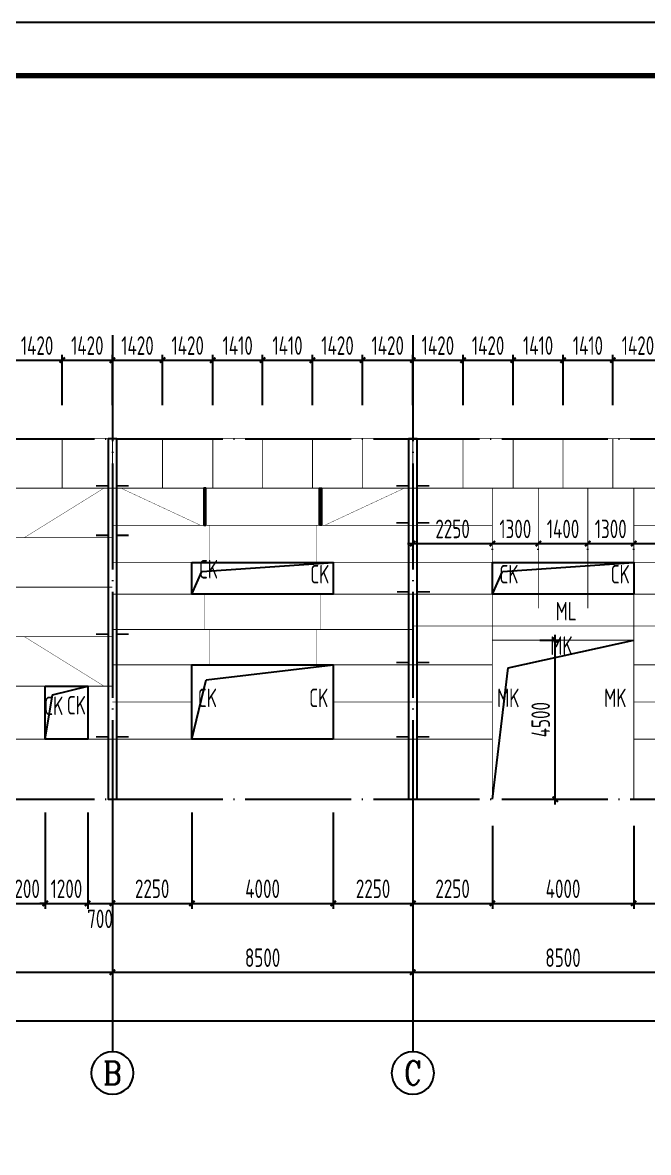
# Model space of a CAD drawing. Extents: x 753177 to 2169292, y -530934 to -273477.
# Drawn here: x 1716454 to 1734160, y -436751 to -404784 of the extents above; entities that cross this region are included whole.
import ezdxf
from ezdxf.enums import TextEntityAlignment as Align

# ---------------------------------------------------------------- set-up
doc = ezdxf.new("R2010")
doc.units = 0
doc.header["$LTSCALE"] = 1500
doc.header["$MEASUREMENT"] = 0
doc.linetypes.add('DOTE', pattern=[2.42, 2, -0.2, 0.02, -0.2])
doc.layers.get('Defpoints').update_dxf_attribs({"color": 252})
for name, color, linetype in [('00-tk', 151, 'Continuous'), ('AXIS', 3, 'Continuous'), ('AXIS_TEXT', 7, 'Continuous'), ('BOLT', 252, 'Continuous'), ('DIM', 3, 'Continuous'), ('THIN', 7, 'Continuous'), ('WINDOW', 4, 'Continuous')]:
    doc.layers.add(name, color=color, linetype=linetype)
doc.layers.add('TK', color=252, linetype='Continuous', lineweight=13)
doc.styles.add('_TCH_AXIS', font='COMPLEX', dxfattribs={"bigfont": 'GBCBIG'})
doc.styles.add('COMPLEX', font='COMPLEX')
doc.styles.add('TSSD_Dimension', font='Tssdeng.shx', dxfattribs={"width": 0.7, "bigfont": 'hztxt.shx'})
doc.styles.add('TSSD_Label', font='Tssdeng.shx', dxfattribs={"width": 0.7, "bigfont": 'hztxt.shx'})
doc.dimstyles.new('TSSD_150_150', dxfattribs={"dimtxt": 525, "dimasz": 150, "dimexe": 150, "dimexo": 375, "dimgap": 150, "dimtad": 1, "dimdec": 0, "dimzin": 0, "dimdsep": 46, "dimtxsty": 'TSSD_Dimension', "dimblk": 'ARCHTICK', "dimblk1": 'ARCHTICK', "dimblk2": 'ARCHTICK', "dimcen": 0, "dimdle": 150, "dimclrt": 7, "dimadec": 0, "dimazin": 0, "dimtfac": 1, "dimtdec": 0, "dimtix": 1, "dimtmove": 2, "dimatfit": 3, "dimfxl": 0, "dimtolj": 1, "dimtzin": 0, "dimarcsym": 0})

# ---------------------------------------------------------------- blocks, each defined once
blk = doc.blocks.new('A$C16496DF1')
at = {"layer": '00-tk', "linetype": 'Continuous'}
blk.add_line((178350, 126150), (0, 126150), dxfattribs=at)
at = {"layer": '00-tk', "const_width": 150}
blk.add_lwpolyline([(3750, 124650), (176850, 124650), (176850, 1500), (3750, 1500)], close=True, dxfattribs=at)
blk = doc.blocks.new('_ArchTick')
at = {"color": 0, "linetype": 'ByBlock', "const_width": 0.4}
blk.add_lwpolyline([(-0.5, -0.5), (0.5, 0.5)], dxfattribs=at)
blk = doc.blocks.new('*D780')
at = {"layer": 'AXIS', "color": 0, "lineweight": -2, "transparency": 16777216}
for p, q in [((1710495, -428280), (1710495, -431805)), ((1718995, -428280), (1718995, -431805)), ((1710345, -431655), (1719145, -431655))]:
    blk.add_line(p, q, dxfattribs=at)
at = {"layer": 'Defpoints', "color": 0, "transparency": 16777216}
for p in [(1710495, -427905), (1718995, -427905), (1718995, -431655)]:
    blk.add_point(p, dxfattribs=at)
at = {"layer": 'AXIS', "color": 0, "lineweight": -2, "transparency": 16777216, "xscale": 150, "yscale": 150, "zscale": 150, "rotation": 180}
blk.add_blockref('_ArchTick', (1710495, -431655), dxfattribs=at)
at = {"layer": 'AXIS', "color": 0, "lineweight": -2, "transparency": 16777216, "xscale": 150, "yscale": 150, "zscale": 150}
blk.add_blockref('_ArchTick', (1718995, -431655), dxfattribs=at)
at = {"layer": 'AXIS', "color": 7, "transparency": 16777216, "insert": (1714745, -431242), "char_height": 525, "attachment_point": 5, "style": 'TSSD_Dimension'}
blk.add_mtext('\\A1;8500', dxfattribs=at)
blk = doc.blocks.new('*D781')
at = {"layer": 'AXIS', "color": 0, "lineweight": -2, "transparency": 16777216}
for p, q in [((1718995, -428280), (1718995, -431805)), ((1727495, -428280), (1727495, -431805)), ((1718845, -431655), (1727645, -431655))]:
    blk.add_line(p, q, dxfattribs=at)
at = {"layer": 'Defpoints', "color": 0, "transparency": 16777216}
for p in [(1718995, -427905), (1727495, -427905), (1727495, -431655)]:
    blk.add_point(p, dxfattribs=at)
at = {"layer": 'AXIS', "color": 0, "lineweight": -2, "transparency": 16777216, "xscale": 150, "yscale": 150, "zscale": 150, "rotation": 180}
blk.add_blockref('_ArchTick', (1718995, -431655), dxfattribs=at)
at = {"layer": 'AXIS', "color": 0, "lineweight": -2, "transparency": 16777216, "xscale": 150, "yscale": 150, "zscale": 150}
blk.add_blockref('_ArchTick', (1727495, -431655), dxfattribs=at)
at = {"layer": 'AXIS', "color": 7, "transparency": 16777216, "insert": (1723245, -431242), "char_height": 525, "attachment_point": 5, "style": 'TSSD_Dimension'}
blk.add_mtext('\\A1;8500', dxfattribs=at)
blk = doc.blocks.new('*D782')
at = {"layer": 'AXIS', "color": 0, "lineweight": -2, "transparency": 16777216}
for p, q in [((1727495, -428280), (1727495, -431805)), ((1735995, -428280), (1735995, -431805)), ((1727345, -431655), (1736145, -431655))]:
    blk.add_line(p, q, dxfattribs=at)
at = {"layer": 'Defpoints', "color": 0, "transparency": 16777216}
for p in [(1727495, -427905), (1735995, -427905), (1735995, -431655)]:
    blk.add_point(p, dxfattribs=at)
at = {"layer": 'AXIS', "color": 0, "lineweight": -2, "transparency": 16777216, "xscale": 150, "yscale": 150, "zscale": 150, "rotation": 180}
blk.add_blockref('_ArchTick', (1727495, -431655), dxfattribs=at)
at = {"layer": 'AXIS', "color": 0, "lineweight": -2, "transparency": 16777216, "xscale": 150, "yscale": 150, "zscale": 150}
blk.add_blockref('_ArchTick', (1735995, -431655), dxfattribs=at)
at = {"layer": 'AXIS', "color": 7, "transparency": 16777216, "insert": (1731745, -431242), "char_height": 525, "attachment_point": 5, "style": 'TSSD_Dimension'}
blk.add_mtext('\\A1;8500', dxfattribs=at)
blk = doc.blocks.new('_AXISO')
blk.add_circle((0, 0), 0.5)
at = {"layer": 'AXIS_TEXT', "style": 'COMPLEX', "width": 1.041667}
blk.add_attdef('A', text='', height=0.56, dxfattribs=at).set_placement((-0.25, -0.28), (0.25, -0.28), align=Align.FIT)
blk = doc.blocks.new('*D793')
at = {"layer": 'Defpoints', "color": 0, "transparency": 16777216}
for p in [(1710495, -426757), (1820995, -426757), (1820995, -433030)]:
    blk.add_point(p, dxfattribs=at)
at = {"layer": 'DIM', "color": 0, "lineweight": -2, "transparency": 16777216}
for p, q in [((1710495, -427132), (1710495, -433180)), ((1820995, -427132), (1820995, -433180)), ((1710345, -433030), (1821145, -433030))]:
    blk.add_line(p, q, dxfattribs=at)
at = {"layer": 'DIM', "color": 0, "lineweight": -2, "transparency": 16777216, "xscale": 150, "yscale": 150, "zscale": 150, "rotation": 180}
blk.add_blockref('_ArchTick', (1710495, -433030), dxfattribs=at)
at = {"layer": 'DIM', "color": 0, "lineweight": -2, "transparency": 16777216, "xscale": 150, "yscale": 150, "zscale": 150}
blk.add_blockref('_ArchTick', (1820995, -433030), dxfattribs=at)
at = {"layer": 'DIM', "color": 7, "transparency": 16777216, "insert": (1765745, -432618), "char_height": 525, "attachment_point": 5, "style": 'TSSD_Dimension'}
blk.add_mtext('\\A1;110500', dxfattribs=at)
blk = doc.blocks.new('*D805')
at = {"layer": 'Defpoints', "color": 0, "transparency": 16777216}
for p in [(1715895, -426757), (1717095, -426757), (1717095, -429705)]:
    blk.add_point(p, dxfattribs=at)
at = {"layer": 'DIM', "color": 0, "lineweight": -2, "transparency": 16777216}
for p, q in [((1715895, -427132), (1715895, -429855)), ((1717095, -427132), (1717095, -429855)), ((1715895, -429705), (1715745, -429705)), ((1715895, -429705), (1717095, -429705)), ((1717095, -429705), (1717245, -429705))]:
    blk.add_line(p, q, dxfattribs=at)
at = {"layer": 'DIM', "color": 0, "lineweight": -2, "transparency": 16777216, "xscale": 150, "yscale": 150, "zscale": 150}
blk.add_blockref('_ArchTick', (1715895, -429705), dxfattribs=at)
at = {"layer": 'DIM', "color": 0, "lineweight": -2, "transparency": 16777216, "xscale": 150, "yscale": 150, "zscale": 150, "rotation": 180}
blk.add_blockref('_ArchTick', (1717095, -429705), dxfattribs=at)
at = {"layer": 'DIM', "color": 7, "transparency": 16777216, "insert": (1716495, -429292), "char_height": 525, "attachment_point": 5, "style": 'TSSD_Dimension'}
blk.add_mtext('\\A1;1200', dxfattribs=at)
blk = doc.blocks.new('*D806')
at = {"layer": 'Defpoints', "color": 0, "transparency": 16777216}
for p in [(1717095, -426757), (1718295, -426757), (1718295, -429705)]:
    blk.add_point(p, dxfattribs=at)
at = {"layer": 'DIM', "color": 0, "lineweight": -2, "transparency": 16777216}
for p, q in [((1717095, -427132), (1717095, -429855)), ((1718295, -427132), (1718295, -429855)), ((1717095, -429705), (1716945, -429705)), ((1717095, -429705), (1718295, -429705)), ((1718295, -429705), (1718445, -429705))]:
    blk.add_line(p, q, dxfattribs=at)
at = {"layer": 'DIM', "color": 0, "lineweight": -2, "transparency": 16777216, "xscale": 150, "yscale": 150, "zscale": 150}
blk.add_blockref('_ArchTick', (1717095, -429705), dxfattribs=at)
at = {"layer": 'DIM', "color": 0, "lineweight": -2, "transparency": 16777216, "xscale": 150, "yscale": 150, "zscale": 150, "rotation": 180}
blk.add_blockref('_ArchTick', (1718295, -429705), dxfattribs=at)
at = {"layer": 'DIM', "color": 7, "transparency": 16777216, "insert": (1717695, -429292), "char_height": 525, "attachment_point": 5, "style": 'TSSD_Dimension'}
blk.add_mtext('\\A1;1200', dxfattribs=at)
blk = doc.blocks.new('*D807')
at = {"layer": 'Defpoints', "color": 0, "transparency": 16777216}
for p in [(1718295, -426757), (1718995, -426757), (1718995, -429705)]:
    blk.add_point(p, dxfattribs=at)
at = {"layer": 'DIM', "color": 0, "lineweight": -2, "transparency": 16777216}
for p, q in [((1718295, -427132), (1718295, -429855)), ((1718995, -427132), (1718995, -429855)), ((1718145, -429705), (1719145, -429705))]:
    blk.add_line(p, q, dxfattribs=at)
at = {"layer": 'DIM', "color": 0, "lineweight": -2, "transparency": 16777216, "xscale": 150, "yscale": 150, "zscale": 150, "rotation": 180}
blk.add_blockref('_ArchTick', (1718295, -429705), dxfattribs=at)
at = {"layer": 'DIM', "color": 0, "lineweight": -2, "transparency": 16777216, "xscale": 150, "yscale": 150, "zscale": 150}
blk.add_blockref('_ArchTick', (1718995, -429705), dxfattribs=at)
at = {"layer": 'DIM', "color": 7, "transparency": 16777216, "insert": (1718645, -430142), "char_height": 525, "attachment_point": 5, "style": 'TSSD_Dimension'}
blk.add_mtext('\\A1;700', dxfattribs=at)
blk = doc.blocks.new('*D808')
at = {"layer": 'Defpoints', "color": 0, "transparency": 16777216}
for p in [(1718995, -426757), (1721245, -426757), (1721245, -429705)]:
    blk.add_point(p, dxfattribs=at)
at = {"layer": 'DIM', "color": 0, "lineweight": -2, "transparency": 16777216}
for p, q in [((1718995, -427132), (1718995, -429855)), ((1721245, -427132), (1721245, -429855)), ((1718845, -429705), (1721395, -429705))]:
    blk.add_line(p, q, dxfattribs=at)
at = {"layer": 'DIM', "color": 0, "lineweight": -2, "transparency": 16777216, "xscale": 150, "yscale": 150, "zscale": 150, "rotation": 180}
blk.add_blockref('_ArchTick', (1718995, -429705), dxfattribs=at)
at = {"layer": 'DIM', "color": 0, "lineweight": -2, "transparency": 16777216, "xscale": 150, "yscale": 150, "zscale": 150}
blk.add_blockref('_ArchTick', (1721245, -429705), dxfattribs=at)
at = {"layer": 'DIM', "color": 7, "transparency": 16777216, "insert": (1720120, -429292), "char_height": 525, "attachment_point": 5, "style": 'TSSD_Dimension'}
blk.add_mtext('\\A1;2250', dxfattribs=at)
blk = doc.blocks.new('*D809')
at = {"layer": 'Defpoints', "color": 0, "transparency": 16777216}
for p in [(1721245, -426757), (1725245, -426757), (1725245, -429705)]:
    blk.add_point(p, dxfattribs=at)
at = {"layer": 'DIM', "color": 0, "lineweight": -2, "transparency": 16777216}
for p, q in [((1721245, -427132), (1721245, -429855)), ((1725245, -427132), (1725245, -429855)), ((1721095, -429705), (1725395, -429705))]:
    blk.add_line(p, q, dxfattribs=at)
at = {"layer": 'DIM', "color": 0, "lineweight": -2, "transparency": 16777216, "xscale": 150, "yscale": 150, "zscale": 150, "rotation": 180}
blk.add_blockref('_ArchTick', (1721245, -429705), dxfattribs=at)
at = {"layer": 'DIM', "color": 0, "lineweight": -2, "transparency": 16777216, "xscale": 150, "yscale": 150, "zscale": 150}
blk.add_blockref('_ArchTick', (1725245, -429705), dxfattribs=at)
at = {"layer": 'DIM', "color": 7, "transparency": 16777216, "insert": (1723245, -429292), "char_height": 525, "attachment_point": 5, "style": 'TSSD_Dimension'}
blk.add_mtext('\\A1;4000', dxfattribs=at)
blk = doc.blocks.new('*D810')
at = {"layer": 'Defpoints', "color": 0, "transparency": 16777216}
for p in [(1725245, -426757), (1727495, -426757), (1727495, -429705)]:
    blk.add_point(p, dxfattribs=at)
at = {"layer": 'DIM', "color": 0, "lineweight": -2, "transparency": 16777216}
for p, q in [((1725245, -427132), (1725245, -429855)), ((1727495, -427132), (1727495, -429855)), ((1725095, -429705), (1727645, -429705))]:
    blk.add_line(p, q, dxfattribs=at)
at = {"layer": 'DIM', "color": 0, "lineweight": -2, "transparency": 16777216, "xscale": 150, "yscale": 150, "zscale": 150, "rotation": 180}
blk.add_blockref('_ArchTick', (1725245, -429705), dxfattribs=at)
at = {"layer": 'DIM', "color": 0, "lineweight": -2, "transparency": 16777216, "xscale": 150, "yscale": 150, "zscale": 150}
blk.add_blockref('_ArchTick', (1727495, -429705), dxfattribs=at)
at = {"layer": 'DIM', "color": 7, "transparency": 16777216, "insert": (1726370, -429292), "char_height": 525, "attachment_point": 5, "style": 'TSSD_Dimension'}
blk.add_mtext('\\A1;2250', dxfattribs=at)
blk = doc.blocks.new('*D811')
at = {"layer": 'Defpoints', "color": 0, "transparency": 16777216}
for p in [(1727495, -427132), (1729745, -427132), (1729745, -429705)]:
    blk.add_point(p, dxfattribs=at)
at = {"layer": 'DIM', "color": 0, "lineweight": -2, "transparency": 16777216}
for p, q in [((1727495, -427507), (1727495, -429855)), ((1729745, -427507), (1729745, -429855)), ((1727345, -429705), (1729895, -429705))]:
    blk.add_line(p, q, dxfattribs=at)
at = {"layer": 'DIM', "color": 0, "lineweight": -2, "transparency": 16777216, "xscale": 150, "yscale": 150, "zscale": 150, "rotation": 180}
blk.add_blockref('_ArchTick', (1727495, -429705), dxfattribs=at)
at = {"layer": 'DIM', "color": 0, "lineweight": -2, "transparency": 16777216, "xscale": 150, "yscale": 150, "zscale": 150}
blk.add_blockref('_ArchTick', (1729745, -429705), dxfattribs=at)
at = {"layer": 'DIM', "color": 7, "transparency": 16777216, "insert": (1728620, -429292), "char_height": 525, "attachment_point": 5, "style": 'TSSD_Dimension'}
blk.add_mtext('\\A1;2250', dxfattribs=at)
blk = doc.blocks.new('*D812')
at = {"layer": 'Defpoints', "color": 0, "transparency": 16777216}
for p in [(1729745, -427132), (1733745, -427132), (1733745, -429705)]:
    blk.add_point(p, dxfattribs=at)
at = {"layer": 'DIM', "color": 0, "lineweight": -2, "transparency": 16777216}
for p, q in [((1729745, -427507), (1729745, -429855)), ((1733745, -427507), (1733745, -429855)), ((1729595, -429705), (1733895, -429705))]:
    blk.add_line(p, q, dxfattribs=at)
at = {"layer": 'DIM', "color": 0, "lineweight": -2, "transparency": 16777216, "xscale": 150, "yscale": 150, "zscale": 150, "rotation": 180}
blk.add_blockref('_ArchTick', (1729745, -429705), dxfattribs=at)
at = {"layer": 'DIM', "color": 0, "lineweight": -2, "transparency": 16777216, "xscale": 150, "yscale": 150, "zscale": 150}
blk.add_blockref('_ArchTick', (1733745, -429705), dxfattribs=at)
at = {"layer": 'DIM', "color": 7, "transparency": 16777216, "insert": (1731745, -429292), "char_height": 525, "attachment_point": 5, "style": 'TSSD_Dimension'}
blk.add_mtext('\\A1;4000', dxfattribs=at)
blk = doc.blocks.new('*D813')
at = {"layer": 'Defpoints', "color": 0, "transparency": 16777216}
for p in [(1733745, -427132), (1735995, -427132), (1735995, -429705)]:
    blk.add_point(p, dxfattribs=at)
at = {"layer": 'DIM', "color": 0, "lineweight": -2, "transparency": 16777216}
for p, q in [((1733745, -427507), (1733745, -429855)), ((1735995, -427507), (1735995, -429855)), ((1733595, -429705), (1736145, -429705))]:
    blk.add_line(p, q, dxfattribs=at)
at = {"layer": 'DIM', "color": 0, "lineweight": -2, "transparency": 16777216, "xscale": 150, "yscale": 150, "zscale": 150, "rotation": 180}
blk.add_blockref('_ArchTick', (1733745, -429705), dxfattribs=at)
at = {"layer": 'DIM', "color": 0, "lineweight": -2, "transparency": 16777216, "xscale": 150, "yscale": 150, "zscale": 150}
blk.add_blockref('_ArchTick', (1735995, -429705), dxfattribs=at)
at = {"layer": 'DIM', "color": 7, "transparency": 16777216, "insert": (1734870, -429292), "char_height": 525, "attachment_point": 5, "style": 'TSSD_Dimension'}
blk.add_mtext('\\A1;2250', dxfattribs=at)
blk = doc.blocks.new('*D866')
at = {"layer": 'Defpoints', "color": 0, "transparency": 16777216}
for p in [(1717575, -414336), (1716155, -415985), (1717575, -415985)]:
    blk.add_point(p, dxfattribs=at)
at = {"layer": 'DIM', "color": 0, "lineweight": -2, "transparency": 16777216}
for p, q in [((1716155, -415610), (1716155, -414186)), ((1717575, -415610), (1717575, -414186)), ((1716005, -414336), (1717725, -414336))]:
    blk.add_line(p, q, dxfattribs=at)
at = {"layer": 'DIM', "color": 0, "lineweight": -2, "transparency": 16777216, "xscale": 150, "yscale": 150, "zscale": 150, "rotation": 180}
blk.add_blockref('_ArchTick', (1716155, -414336), dxfattribs=at)
at = {"layer": 'DIM', "color": 0, "lineweight": -2, "transparency": 16777216, "xscale": 150, "yscale": 150, "zscale": 150}
blk.add_blockref('_ArchTick', (1717575, -414336), dxfattribs=at)
at = {"layer": 'DIM', "color": 7, "transparency": 16777216, "insert": (1716865, -413923), "char_height": 525, "attachment_point": 5, "style": 'TSSD_Dimension'}
blk.add_mtext('\\A1;1420', dxfattribs=at)
blk = doc.blocks.new('*D867')
at = {"layer": 'Defpoints', "color": 0, "transparency": 16777216}
for p in [(1718995, -414336), (1717575, -415985), (1718995, -415985)]:
    blk.add_point(p, dxfattribs=at)
at = {"layer": 'DIM', "color": 0, "lineweight": -2, "transparency": 16777216}
for p, q in [((1717575, -415610), (1717575, -414186)), ((1718995, -415610), (1718995, -414186)), ((1717425, -414336), (1719145, -414336))]:
    blk.add_line(p, q, dxfattribs=at)
at = {"layer": 'DIM', "color": 0, "lineweight": -2, "transparency": 16777216, "xscale": 150, "yscale": 150, "zscale": 150, "rotation": 180}
blk.add_blockref('_ArchTick', (1717575, -414336), dxfattribs=at)
at = {"layer": 'DIM', "color": 0, "lineweight": -2, "transparency": 16777216, "xscale": 150, "yscale": 150, "zscale": 150}
blk.add_blockref('_ArchTick', (1718995, -414336), dxfattribs=at)
at = {"layer": 'DIM', "color": 7, "transparency": 16777216, "insert": (1718285, -413923), "char_height": 525, "attachment_point": 5, "style": 'TSSD_Dimension'}
blk.add_mtext('\\A1;1420', dxfattribs=at)
blk = doc.blocks.new('*D868')
at = {"layer": 'Defpoints', "color": 0, "transparency": 16777216}
for p in [(1720415, -414336), (1718995, -415985), (1720415, -415985)]:
    blk.add_point(p, dxfattribs=at)
at = {"layer": 'DIM', "color": 0, "lineweight": -2, "transparency": 16777216}
for p, q in [((1718995, -415610), (1718995, -414186)), ((1720415, -415610), (1720415, -414186)), ((1718845, -414336), (1720565, -414336))]:
    blk.add_line(p, q, dxfattribs=at)
at = {"layer": 'DIM', "color": 0, "lineweight": -2, "transparency": 16777216, "xscale": 150, "yscale": 150, "zscale": 150, "rotation": 180}
blk.add_blockref('_ArchTick', (1718995, -414336), dxfattribs=at)
at = {"layer": 'DIM', "color": 0, "lineweight": -2, "transparency": 16777216, "xscale": 150, "yscale": 150, "zscale": 150}
blk.add_blockref('_ArchTick', (1720415, -414336), dxfattribs=at)
at = {"layer": 'DIM', "color": 7, "transparency": 16777216, "insert": (1719705, -413923), "char_height": 525, "attachment_point": 5, "style": 'TSSD_Dimension'}
blk.add_mtext('\\A1;1420', dxfattribs=at)
blk = doc.blocks.new('*D869')
at = {"layer": 'Defpoints', "color": 0, "transparency": 16777216}
for p in [(1721835, -414336), (1720415, -415985), (1721835, -415985)]:
    blk.add_point(p, dxfattribs=at)
at = {"layer": 'DIM', "color": 0, "lineweight": -2, "transparency": 16777216}
for p, q in [((1720415, -415610), (1720415, -414186)), ((1721835, -415610), (1721835, -414186)), ((1720265, -414336), (1721985, -414336))]:
    blk.add_line(p, q, dxfattribs=at)
at = {"layer": 'DIM', "color": 0, "lineweight": -2, "transparency": 16777216, "xscale": 150, "yscale": 150, "zscale": 150, "rotation": 180}
blk.add_blockref('_ArchTick', (1720415, -414336), dxfattribs=at)
at = {"layer": 'DIM', "color": 0, "lineweight": -2, "transparency": 16777216, "xscale": 150, "yscale": 150, "zscale": 150}
blk.add_blockref('_ArchTick', (1721835, -414336), dxfattribs=at)
at = {"layer": 'DIM', "color": 7, "transparency": 16777216, "insert": (1721125, -413923), "char_height": 525, "attachment_point": 5, "style": 'TSSD_Dimension'}
blk.add_mtext('\\A1;1420', dxfattribs=at)
blk = doc.blocks.new('*D870')
at = {"layer": 'Defpoints', "color": 0, "transparency": 16777216}
for p in [(1723245, -414336), (1721835, -415985), (1723245, -415985)]:
    blk.add_point(p, dxfattribs=at)
at = {"layer": 'DIM', "color": 0, "lineweight": -2, "transparency": 16777216}
for p, q in [((1721835, -415610), (1721835, -414186)), ((1723245, -415610), (1723245, -414186)), ((1721685, -414336), (1723395, -414336))]:
    blk.add_line(p, q, dxfattribs=at)
at = {"layer": 'DIM', "color": 0, "lineweight": -2, "transparency": 16777216, "xscale": 150, "yscale": 150, "zscale": 150, "rotation": 180}
blk.add_blockref('_ArchTick', (1721835, -414336), dxfattribs=at)
at = {"layer": 'DIM', "color": 0, "lineweight": -2, "transparency": 16777216, "xscale": 150, "yscale": 150, "zscale": 150}
blk.add_blockref('_ArchTick', (1723245, -414336), dxfattribs=at)
at = {"layer": 'DIM', "color": 7, "transparency": 16777216, "insert": (1722540, -413923), "char_height": 525, "attachment_point": 5, "style": 'TSSD_Dimension'}
blk.add_mtext('\\A1;1410', dxfattribs=at)
blk = doc.blocks.new('*D871')
at = {"layer": 'Defpoints', "color": 0, "transparency": 16777216}
for p in [(1724655, -414336), (1723245, -415985), (1724655, -415985)]:
    blk.add_point(p, dxfattribs=at)
at = {"layer": 'DIM', "color": 0, "lineweight": -2, "transparency": 16777216}
for p, q in [((1723245, -415610), (1723245, -414186)), ((1724655, -415610), (1724655, -414186)), ((1723095, -414336), (1724805, -414336))]:
    blk.add_line(p, q, dxfattribs=at)
at = {"layer": 'DIM', "color": 0, "lineweight": -2, "transparency": 16777216, "xscale": 150, "yscale": 150, "zscale": 150, "rotation": 180}
blk.add_blockref('_ArchTick', (1723245, -414336), dxfattribs=at)
at = {"layer": 'DIM', "color": 0, "lineweight": -2, "transparency": 16777216, "xscale": 150, "yscale": 150, "zscale": 150}
blk.add_blockref('_ArchTick', (1724655, -414336), dxfattribs=at)
at = {"layer": 'DIM', "color": 7, "transparency": 16777216, "insert": (1723950, -413923), "char_height": 525, "attachment_point": 5, "style": 'TSSD_Dimension'}
blk.add_mtext('\\A1;1410', dxfattribs=at)
blk = doc.blocks.new('*D872')
at = {"layer": 'Defpoints', "color": 0, "transparency": 16777216}
for p in [(1726075, -414336), (1724655, -415985), (1726075, -415985)]:
    blk.add_point(p, dxfattribs=at)
at = {"layer": 'DIM', "color": 0, "lineweight": -2, "transparency": 16777216}
for p, q in [((1724655, -415610), (1724655, -414186)), ((1726075, -415610), (1726075, -414186)), ((1724505, -414336), (1726225, -414336))]:
    blk.add_line(p, q, dxfattribs=at)
at = {"layer": 'DIM', "color": 0, "lineweight": -2, "transparency": 16777216, "xscale": 150, "yscale": 150, "zscale": 150, "rotation": 180}
blk.add_blockref('_ArchTick', (1724655, -414336), dxfattribs=at)
at = {"layer": 'DIM', "color": 0, "lineweight": -2, "transparency": 16777216, "xscale": 150, "yscale": 150, "zscale": 150}
blk.add_blockref('_ArchTick', (1726075, -414336), dxfattribs=at)
at = {"layer": 'DIM', "color": 7, "transparency": 16777216, "insert": (1725365, -413923), "char_height": 525, "attachment_point": 5, "style": 'TSSD_Dimension'}
blk.add_mtext('\\A1;1420', dxfattribs=at)
blk = doc.blocks.new('*D873')
at = {"layer": 'Defpoints', "color": 0, "transparency": 16777216}
for p in [(1727495, -414336), (1726075, -415985), (1727495, -415985)]:
    blk.add_point(p, dxfattribs=at)
at = {"layer": 'DIM', "color": 0, "lineweight": -2, "transparency": 16777216}
for p, q in [((1726075, -415610), (1726075, -414186)), ((1727495, -415610), (1727495, -414186)), ((1725925, -414336), (1727645, -414336))]:
    blk.add_line(p, q, dxfattribs=at)
at = {"layer": 'DIM', "color": 0, "lineweight": -2, "transparency": 16777216, "xscale": 150, "yscale": 150, "zscale": 150, "rotation": 180}
blk.add_blockref('_ArchTick', (1726075, -414336), dxfattribs=at)
at = {"layer": 'DIM', "color": 0, "lineweight": -2, "transparency": 16777216, "xscale": 150, "yscale": 150, "zscale": 150}
blk.add_blockref('_ArchTick', (1727495, -414336), dxfattribs=at)
at = {"layer": 'DIM', "color": 7, "transparency": 16777216, "insert": (1726785, -413923), "char_height": 525, "attachment_point": 5, "style": 'TSSD_Dimension'}
blk.add_mtext('\\A1;1420', dxfattribs=at)
blk = doc.blocks.new('*D874')
at = {"layer": 'Defpoints', "color": 0, "transparency": 16777216}
for p in [(1728915, -414336), (1727495, -415985), (1728915, -415985)]:
    blk.add_point(p, dxfattribs=at)
at = {"layer": 'DIM', "color": 0, "lineweight": -2, "transparency": 16777216}
for p, q in [((1727495, -415610), (1727495, -414186)), ((1728915, -415610), (1728915, -414186)), ((1727345, -414336), (1729065, -414336))]:
    blk.add_line(p, q, dxfattribs=at)
at = {"layer": 'DIM', "color": 0, "lineweight": -2, "transparency": 16777216, "xscale": 150, "yscale": 150, "zscale": 150, "rotation": 180}
blk.add_blockref('_ArchTick', (1727495, -414336), dxfattribs=at)
at = {"layer": 'DIM', "color": 0, "lineweight": -2, "transparency": 16777216, "xscale": 150, "yscale": 150, "zscale": 150}
blk.add_blockref('_ArchTick', (1728915, -414336), dxfattribs=at)
at = {"layer": 'DIM', "color": 7, "transparency": 16777216, "insert": (1728205, -413923), "char_height": 525, "attachment_point": 5, "style": 'TSSD_Dimension'}
blk.add_mtext('\\A1;1420', dxfattribs=at)
blk = doc.blocks.new('*D875')
at = {"layer": 'Defpoints', "color": 0, "transparency": 16777216}
for p in [(1730335, -414336), (1728915, -415985), (1730335, -415985)]:
    blk.add_point(p, dxfattribs=at)
at = {"layer": 'DIM', "color": 0, "lineweight": -2, "transparency": 16777216}
for p, q in [((1728915, -415610), (1728915, -414186)), ((1730335, -415610), (1730335, -414186)), ((1728765, -414336), (1730485, -414336))]:
    blk.add_line(p, q, dxfattribs=at)
at = {"layer": 'DIM', "color": 0, "lineweight": -2, "transparency": 16777216, "xscale": 150, "yscale": 150, "zscale": 150, "rotation": 180}
blk.add_blockref('_ArchTick', (1728915, -414336), dxfattribs=at)
at = {"layer": 'DIM', "color": 0, "lineweight": -2, "transparency": 16777216, "xscale": 150, "yscale": 150, "zscale": 150}
blk.add_blockref('_ArchTick', (1730335, -414336), dxfattribs=at)
at = {"layer": 'DIM', "color": 7, "transparency": 16777216, "insert": (1729625, -413923), "char_height": 525, "attachment_point": 5, "style": 'TSSD_Dimension'}
blk.add_mtext('\\A1;1420', dxfattribs=at)
blk = doc.blocks.new('*D876')
at = {"layer": 'Defpoints', "color": 0, "transparency": 16777216}
for p in [(1731745, -414336), (1730335, -415985), (1731745, -415985)]:
    blk.add_point(p, dxfattribs=at)
at = {"layer": 'DIM', "color": 0, "lineweight": -2, "transparency": 16777216}
for p, q in [((1730335, -415610), (1730335, -414186)), ((1731745, -415610), (1731745, -414186)), ((1730185, -414336), (1731895, -414336))]:
    blk.add_line(p, q, dxfattribs=at)
at = {"layer": 'DIM', "color": 0, "lineweight": -2, "transparency": 16777216, "xscale": 150, "yscale": 150, "zscale": 150, "rotation": 180}
blk.add_blockref('_ArchTick', (1730335, -414336), dxfattribs=at)
at = {"layer": 'DIM', "color": 0, "lineweight": -2, "transparency": 16777216, "xscale": 150, "yscale": 150, "zscale": 150}
blk.add_blockref('_ArchTick', (1731745, -414336), dxfattribs=at)
at = {"layer": 'DIM', "color": 7, "transparency": 16777216, "insert": (1731040, -413923), "char_height": 525, "attachment_point": 5, "style": 'TSSD_Dimension'}
blk.add_mtext('\\A1;1410', dxfattribs=at)
blk = doc.blocks.new('*D877')
at = {"layer": 'Defpoints', "color": 0, "transparency": 16777216}
for p in [(1733155, -414336), (1731745, -415985), (1733155, -415985)]:
    blk.add_point(p, dxfattribs=at)
at = {"layer": 'DIM', "color": 0, "lineweight": -2, "transparency": 16777216}
for p, q in [((1731745, -415610), (1731745, -414186)), ((1733155, -415610), (1733155, -414186)), ((1731595, -414336), (1733305, -414336))]:
    blk.add_line(p, q, dxfattribs=at)
at = {"layer": 'DIM', "color": 0, "lineweight": -2, "transparency": 16777216, "xscale": 150, "yscale": 150, "zscale": 150, "rotation": 180}
blk.add_blockref('_ArchTick', (1731745, -414336), dxfattribs=at)
at = {"layer": 'DIM', "color": 0, "lineweight": -2, "transparency": 16777216, "xscale": 150, "yscale": 150, "zscale": 150}
blk.add_blockref('_ArchTick', (1733155, -414336), dxfattribs=at)
at = {"layer": 'DIM', "color": 7, "transparency": 16777216, "insert": (1732450, -413923), "char_height": 525, "attachment_point": 5, "style": 'TSSD_Dimension'}
blk.add_mtext('\\A1;1410', dxfattribs=at)
blk = doc.blocks.new('*D878')
at = {"layer": 'Defpoints', "color": 0, "transparency": 16777216}
for p in [(1734575, -414336), (1733155, -415985), (1734575, -415985)]:
    blk.add_point(p, dxfattribs=at)
at = {"layer": 'DIM', "color": 0, "lineweight": -2, "transparency": 16777216}
for p, q in [((1733155, -415610), (1733155, -414186)), ((1734575, -415610), (1734575, -414186)), ((1733005, -414336), (1734725, -414336))]:
    blk.add_line(p, q, dxfattribs=at)
at = {"layer": 'DIM', "color": 0, "lineweight": -2, "transparency": 16777216, "xscale": 150, "yscale": 150, "zscale": 150, "rotation": 180}
blk.add_blockref('_ArchTick', (1733155, -414336), dxfattribs=at)
at = {"layer": 'DIM', "color": 0, "lineweight": -2, "transparency": 16777216, "xscale": 150, "yscale": 150, "zscale": 150}
blk.add_blockref('_ArchTick', (1734575, -414336), dxfattribs=at)
at = {"layer": 'DIM', "color": 7, "transparency": 16777216, "insert": (1733865, -413923), "char_height": 525, "attachment_point": 5, "style": 'TSSD_Dimension'}
blk.add_mtext('\\A1;1420', dxfattribs=at)
blk = doc.blocks.new('*D940')
at = {"layer": 'Defpoints', "color": 0, "transparency": 16777216}
for p in [(1727495, -419327), (1729745, -419327), (1729745, -419524)]:
    blk.add_point(p, dxfattribs=at)
at = {"layer": 'DIM', "color": 0, "lineweight": -2, "transparency": 16777216}
for p, q in [((1727345, -419524), (1729895, -419524)), ((1727495, -419702), (1727495, -419674)), ((1729745, -419702), (1729745, -419674))]:
    blk.add_line(p, q, dxfattribs=at)
at = {"layer": 'DIM', "color": 0, "lineweight": -2, "transparency": 16777216, "xscale": 150, "yscale": 150, "zscale": 150, "rotation": 180}
blk.add_blockref('_ArchTick', (1727495, -419524), dxfattribs=at)
at = {"layer": 'DIM', "color": 0, "lineweight": -2, "transparency": 16777216, "xscale": 150, "yscale": 150, "zscale": 150}
blk.add_blockref('_ArchTick', (1729745, -419524), dxfattribs=at)
at = {"layer": 'DIM', "color": 7, "transparency": 16777216, "insert": (1728620, -419111), "char_height": 525, "attachment_point": 5, "style": 'TSSD_Dimension'}
blk.add_mtext('\\A1;2250', dxfattribs=at)
blk = doc.blocks.new('*D941')
at = {"layer": 'Defpoints', "color": 0, "transparency": 16777216}
for p in [(1729745, -419327), (1731045, -419327), (1731045, -419524)]:
    blk.add_point(p, dxfattribs=at)
at = {"layer": 'DIM', "color": 0, "lineweight": -2, "transparency": 16777216}
for p, q in [((1729595, -419524), (1731195, -419524)), ((1729745, -419702), (1729745, -419674)), ((1731045, -419702), (1731045, -419674))]:
    blk.add_line(p, q, dxfattribs=at)
at = {"layer": 'DIM', "color": 0, "lineweight": -2, "transparency": 16777216, "xscale": 150, "yscale": 150, "zscale": 150, "rotation": 180}
blk.add_blockref('_ArchTick', (1729745, -419524), dxfattribs=at)
at = {"layer": 'DIM', "color": 0, "lineweight": -2, "transparency": 16777216, "xscale": 150, "yscale": 150, "zscale": 150}
blk.add_blockref('_ArchTick', (1731045, -419524), dxfattribs=at)
at = {"layer": 'DIM', "color": 7, "transparency": 16777216, "insert": (1730395, -419111), "char_height": 525, "attachment_point": 5, "style": 'TSSD_Dimension'}
blk.add_mtext('\\A1;1300', dxfattribs=at)
blk = doc.blocks.new('*D942')
at = {"layer": 'Defpoints', "color": 0, "transparency": 16777216}
for p in [(1731045, -419327), (1732445, -419327), (1732445, -419524)]:
    blk.add_point(p, dxfattribs=at)
at = {"layer": 'DIM', "color": 0, "lineweight": -2, "transparency": 16777216}
for p, q in [((1730895, -419524), (1732595, -419524)), ((1731045, -419702), (1731045, -419674)), ((1732445, -419702), (1732445, -419674))]:
    blk.add_line(p, q, dxfattribs=at)
at = {"layer": 'DIM', "color": 0, "lineweight": -2, "transparency": 16777216, "xscale": 150, "yscale": 150, "zscale": 150, "rotation": 180}
blk.add_blockref('_ArchTick', (1731045, -419524), dxfattribs=at)
at = {"layer": 'DIM', "color": 0, "lineweight": -2, "transparency": 16777216, "xscale": 150, "yscale": 150, "zscale": 150}
blk.add_blockref('_ArchTick', (1732445, -419524), dxfattribs=at)
at = {"layer": 'DIM', "color": 7, "transparency": 16777216, "insert": (1731745, -419111), "char_height": 525, "attachment_point": 5, "style": 'TSSD_Dimension'}
blk.add_mtext('\\A1;1400', dxfattribs=at)
blk = doc.blocks.new('*D943')
at = {"layer": 'Defpoints', "color": 0, "transparency": 16777216}
for p in [(1732445, -419327), (1733745, -419327), (1733745, -419524)]:
    blk.add_point(p, dxfattribs=at)
at = {"layer": 'DIM', "color": 0, "lineweight": -2, "transparency": 16777216}
for p, q in [((1732295, -419524), (1733895, -419524)), ((1732445, -419702), (1732445, -419674)), ((1733745, -419702), (1733745, -419674))]:
    blk.add_line(p, q, dxfattribs=at)
at = {"layer": 'DIM', "color": 0, "lineweight": -2, "transparency": 16777216, "xscale": 150, "yscale": 150, "zscale": 150, "rotation": 180}
blk.add_blockref('_ArchTick', (1732445, -419524), dxfattribs=at)
at = {"layer": 'DIM', "color": 0, "lineweight": -2, "transparency": 16777216, "xscale": 150, "yscale": 150, "zscale": 150}
blk.add_blockref('_ArchTick', (1733745, -419524), dxfattribs=at)
at = {"layer": 'DIM', "color": 7, "transparency": 16777216, "insert": (1733095, -419111), "char_height": 525, "attachment_point": 5, "style": 'TSSD_Dimension'}
blk.add_mtext('\\A1;1300', dxfattribs=at)
blk = doc.blocks.new('*D944')
at = {"layer": 'Defpoints', "color": 0, "transparency": 16777216}
for p in [(1733745, -419327), (1735995, -419327), (1735995, -419524)]:
    blk.add_point(p, dxfattribs=at)
at = {"layer": 'DIM', "color": 0, "lineweight": -2, "transparency": 16777216}
for p, q in [((1733595, -419524), (1736145, -419524)), ((1733745, -419702), (1733745, -419674)), ((1735995, -419702), (1735995, -419674))]:
    blk.add_line(p, q, dxfattribs=at)
at = {"layer": 'DIM', "color": 0, "lineweight": -2, "transparency": 16777216, "xscale": 150, "yscale": 150, "zscale": 150, "rotation": 180}
blk.add_blockref('_ArchTick', (1733745, -419524), dxfattribs=at)
at = {"layer": 'DIM', "color": 0, "lineweight": -2, "transparency": 16777216, "xscale": 150, "yscale": 150, "zscale": 150}
blk.add_blockref('_ArchTick', (1735995, -419524), dxfattribs=at)
at = {"layer": 'DIM', "color": 7, "transparency": 16777216, "insert": (1734870, -419111), "char_height": 525, "attachment_point": 5, "style": 'TSSD_Dimension'}
blk.add_mtext('\\A1;2250', dxfattribs=at)
blk = doc.blocks.new('*D968')
at = {"layer": 'Defpoints', "color": 0, "transparency": 16777216}
for p in [(1730713, -422257), (1731525, -422257), (1730713, -426757)]:
    blk.add_point(p, dxfattribs=at)
at = {"layer": 'DIM', "color": 0, "lineweight": -2, "transparency": 16777216}
for p, q in [((1731088, -422257), (1731675, -422257)), ((1731525, -426907), (1731525, -422107)), ((1731088, -426757), (1731675, -426757))]:
    blk.add_line(p, q, dxfattribs=at)
at = {"layer": 'DIM', "color": 0, "lineweight": -2, "transparency": 16777216, "xscale": 150, "yscale": 150, "zscale": 150}
for p, rotation in [((1731525, -422257), 90), ((1731525, -426757), 270)]:
    blk.add_blockref('_ArchTick', p, dxfattribs=dict(at, rotation=rotation))
at = {"layer": 'DIM', "color": 7, "transparency": 16777216, "insert": (1731113, -424507), "char_height": 525, "attachment_point": 5, "rotation": 90, "style": 'TSSD_Dimension'}
blk.add_mtext('\\A1;4500', dxfattribs=at)

msp = doc.modelspace()

# ---------------------------------------------------------------- linework, layer by layer
at = {"color": 2, "linetype": 'ByBlock'}
for points, const_width in [([(1710195.3, -416557.3), (1821295.3, -416557.3)], 25), ([(1710195.3, -417957.3), (1821295.3, -417957.3)], 25), ([(1718756.3, -417957.3), (1716501.3, -419357.3)], 10), ([(1719234.4, -417957.3), (1721489.4, -419007.3)], 10), ([(1721609.4, -417957.3), (1721609.4, -419007.3)], 10), ([(1724881.3, -417957.3), (1724881.3, -419007.3)], 10), ([(1727256.3, -417957.3), (1725001.3, -419007.3)], 10), ([(1718995.3, -419007.3), (1729745.3, -419007.3)], 25), ([(1721729.4, -419007.3), (1721729.4, -420057.3)], 10), ([(1724761.3, -419007.3), (1724761.3, -420057.3)], 10), ([(1733745.3, -419007.3), (1821295.3, -419007.3)], 25), ([(1710370.3, -419357.3), (1718995.3, -419357.3)], 25), ([(1718995.3, -420057.3), (1821295.3, -420057.3)], 25), ([(1710370.3, -420757.3), (1718995.3, -420757.3)], 25), ([(1718995.3, -420957.3), (1821295.3, -420957.3)], 25), ([(1721609.4, -420957.3), (1721609.4, -421957.3)], 10), ([(1724881.3, -420957.3), (1724881.3, -421957.3)], 10), ([(1718995.3, -421957.3), (1727495.3, -421957.3)], 25), ([(1721729.4, -421957.3), (1721729.4, -422957.3)], 10), ([(1724761.3, -421957.3), (1724761.3, -422957.3)], 10), ([(1710370.3, -422157.3), (1718995.3, -422157.3)], 25), ([(1718756.3, -423557.3), (1716501.3, -422157.3)], 10), ([(1718995.3, -422957.3), (1729745.3, -422957.3)], 25), ([(1733745.3, -422957.3), (1763745.3, -422957.3)], 25), ([(1710370.3, -423557.3), (1718995.3, -423557.3)], 25), ([(1718995.3, -424007.3), (1721245.3, -424007.3)], 25), ([(1725245.3, -424007.3), (1729745.3, -424007.3)], 25), ([(1733745.3, -424007.3), (1738245.3, -424007.3)], 25), ([(1710195.3, -425057.3), (1729745.3, -425057.3)], 25), ([(1733745.3, -425057.3), (1763745.3, -425057.3)], 25)]:
    msp.add_lwpolyline(points, dxfattribs=dict(at, const_width=const_width))
at = {"color": 4, "linetype": 'ByBlock'}
for points in [[(1719120.3, -416557.3), (1718870.3, -416557.3), (1718870.3, -426757.3), (1719120.3, -426757.3)], [(1727620.3, -416557.3), (1727370.3, -416557.3), (1727370.3, -426757.3), (1727620.3, -426757.3)]]:
    msp.add_lwpolyline(points, close=True, dxfattribs=at)
at = {"color": 2, "linetype": 'ByBlock'}
for points in [[(1721639.4, -419007.3), (1721639.4, -417957.3), (1721579.4, -417957.3), (1721579.4, -419007.3)], [(1724851.3, -419007.3), (1724851.3, -417957.3), (1724911.3, -417957.3), (1724911.3, -419007.3)]]:
    msp.add_lwpolyline(points, close=True, dxfattribs=at)
at = {"layer": 'AXIS', "color": 252, "linetype": 'DOTE'}
for p, q in [((1718995.3, -413631.5), (1718995.3, -427905)), ((1727495.3, -413631.5), (1727495.3, -427905))]:
    msp.add_line(p, q, dxfattribs=at)
at = {"layer": 'AXIS', "color": 253, "linetype": 'DOTE'}
for p, q in [((1708230.6, -416557.3), (1821802.2, -416557.3)), ((1708230.6, -426757.3), (1821802.2, -426757.3))]:
    msp.add_line(p, q, dxfattribs=at)
at = {"layer": 'AXIS'}
for p, q in [((1718995.3, -427905), (1718995.3, -433905)), ((1727495.3, -427905), (1727495.3, -433905))]:
    msp.add_line(p, q, dxfattribs=at)
at = {"layer": 'BOLT', "color": 2}
for p, q in [((1721245.3, -420957.3), (1721527.6, -420318.6)), ((1721527.6, -420318.6), (1725245.3, -420057.3)), ((1729745.3, -420957.3), (1730027.6, -420318.6)), ((1730027.6, -420318.6), (1733745.3, -420057.3)), ((1721652.3, -423381.1), (1725245.3, -422957.3)), ((1717301.5, -423803.5), (1718295.3, -423557.3)), ((1721245.3, -425057.3), (1721652.3, -423381.1)), ((1717095.3, -425057.3), (1717301.5, -423803.5))]:
    msp.add_line(p, q, dxfattribs=at)
at = {"layer": 'BOLT'}
for p, q in [((1730194.6, -423036.9), (1733745.3, -422257.3)), ((1729745.3, -426757.3), (1730194.6, -423036.9))]:
    msp.add_line(p, q, dxfattribs=at)
at = {"layer": 'BOLT', "color": 2, "const_width": 25}
for points in [[(1717575.3, -417957.3), (1717575.3, -416557.3)], [(1718995.3, -417957.3), (1718995.3, -416557.3)], [(1718995.3, -417957.3), (1718995.3, -416557.3)], [(1720415.3, -417957.3), (1720415.3, -416557.3)], [(1721835.3, -417957.3), (1721835.3, -416557.3)], [(1723245.3, -417957.3), (1723245.3, -416557.3)], [(1724655.3, -417957.3), (1724655.3, -416557.3)], [(1726075.3, -417957.3), (1726075.3, -416557.3)], [(1727495.3, -417957.3), (1727495.3, -416557.3)], [(1727495.3, -417957.3), (1727495.3, -416557.3)], [(1728915.3, -417957.3), (1728915.3, -416557.3)], [(1730335.3, -417957.3), (1730335.3, -416557.3)], [(1731745.3, -417957.3), (1731745.3, -416557.3)], [(1733155.3, -417957.3), (1733155.3, -416557.3)], [(1729745.3, -426757.3), (1729745.3, -417957.3)], [(1731045.3, -420057.3), (1731045.3, -417957.3)], [(1732445.3, -420057.3), (1732445.3, -417957.3)], [(1733745.3, -426757.3), (1733745.3, -417957.3)], [(1731045.3, -421357.3), (1731045.3, -420057.3)], [(1732445.3, -421357.3), (1732445.3, -420057.3)], [(1727495.3, -421857.3), (1735995.3, -421857.3)], [(1729745.3, -422257.3), (1733745.3, -422257.3)]]:
    msp.add_lwpolyline(points, dxfattribs=at)
at = {"layer": 'BOLT', "color": 2}
for points in [[(1721245.3, -420057.3), (1725245.3, -420057.3), (1725245.3, -420957.3), (1721245.3, -420957.3)], [(1729745.3, -420057.3), (1733745.3, -420057.3), (1733745.3, -420957.3), (1729745.3, -420957.3)], [(1725245.3, -425057.3), (1721245.3, -425057.3), (1721245.3, -422957.3), (1725245.3, -422957.3)], [(1717095.3, -423557.3), (1718295.3, -423557.3), (1718295.3, -425057.3), (1717095.3, -425057.3)]]:
    msp.add_lwpolyline(points, close=True, dxfattribs=at)
at = {"layer": 'WINDOW', "linetype": 'ByBlock', "const_width": 50}
for points in [[(1718530, -417891.2), (1718869.8, -417891.2)], [(1719119.8, -417891.1), (1719459.7, -417891.1)], [(1727030, -417891.2), (1727369.8, -417891.2)], [(1727619.8, -417891.1), (1727959.7, -417891.1)], [(1727030, -418941.2), (1727369.8, -418941.2)], [(1727619.8, -418941.1), (1727959.7, -418941.1)], [(1718530, -419291.2), (1718869.8, -419291.2)], [(1719119.8, -419291.1), (1719459.7, -419291.1)], [(1727049, -420891.2), (1727388.8, -420891.2)], [(1727638.8, -420891.1), (1727978.6, -420891.1)], [(1718530, -422091.2), (1718869.8, -422091.2)], [(1719119.8, -422091.1), (1719459.7, -422091.1)], [(1727030, -422891.2), (1727369.8, -422891.2)], [(1727619.8, -422891.1), (1727959.7, -422891.1)], [(1718530, -424991.2), (1718869.8, -424991.2)], [(1719119.8, -424991.1), (1719459.7, -424991.1)], [(1727030, -424991.2), (1727369.8, -424991.2)], [(1727619.8, -424991.1), (1727959.7, -424991.1)]]:
    msp.add_lwpolyline(points, dxfattribs=at)

# ---------------------------------------------------------------- block references
at = {"layer": 'AXIS'}
ref = msp.add_blockref('_AXISO', (1718995.3, -434505), dxfattribs=dict(at, xscale=-1200, yscale=1200, zscale=1200))
ref.add_attrib('A', 'B', dxfattribs={"layer": 'AXIS_TEXT', "height": 652.9, "style": '_TCH_AXIS'}).set_placement((1718731.1, -434831.4), (1719259.6, -434831.4), align=Align.FIT)
ref = msp.add_blockref('_AXISO', (1727495.3, -434505), dxfattribs=dict(at, xscale=-1200, yscale=1200, zscale=1200))
ref.add_attrib('A', 'C', dxfattribs={"layer": 'AXIS_TEXT', "height": 683.5, "style": '_TCH_AXIS'}).set_placement((1727251.2, -434846.7), (1727739.5, -434846.7), align=Align.FIT)
at = {"layer": 'TK', "color": 2, "linetype": 'ByBlock'}
msp.add_blockref('A$C16496DF1', (1698368.2, -530934.4), dxfattribs=at)

# ---------------------------------------------------------------- texts
at = {"layer": 'THIN', "style": 'TSSD_Label', "width": 0.7}
for s, p in [('CK', (1721984, -420672.3)), ('CK', (1725133.4, -420811.3)), ('CK', (1730484, -420811.3)), ('CK', (1733633.4, -420811.3)), ('ML', (1732132, -421857.3)), ('MK', (1732017, -422833.7)), ('CK', (1717606.6, -424536.2)), ('CK', (1718245.3, -424518.6)), ('CK', (1721954, -424311.3)), ('CK', (1725103.4, -424311.3)), ('MK', (1730511.2, -424311.3)), ('MK', (1733539.9, -424311.3))]:
    msp.add_text(s, height=525, dxfattribs=at).set_placement(p, align=Align.BOTTOM_RIGHT)

# ---------------------------------------------------------------- dimensions: what is measured, and where the dimension line sits
at = {"layer": 'AXIS'}
for p1, p2, picture, middle in [((1710495.3, -427905), (1718995.3, -427905), '*D780', (1714745.3, -431242.5)), ((1718995.3, -427905), (1727495.3, -427905), '*D781', (1723245.3, -431242.5)), ((1727495.3, -427905), (1735995.3, -427905), '*D782', (1731745.3, -431242.5))]:
    dim = msp.add_aligned_dim(p1=p1, p2=p2, distance=-3750, dimstyle='TSSD_150_150', dxfattribs=at)
    dim.commit()
    dim.dimension.update_dxf_attribs({"geometry": picture, "text_midpoint": middle})
at = {"layer": 'DIM'}
for base, p1, p2, picture, middle in [((1717575.3, -414335.5), (1716155.3, -415984.8), (1717575.3, -415984.8), '*D866', (1716865.3, -413923)), ((1718995.3, -414335.5), (1717575.3, -415984.8), (1718995.3, -415984.8), '*D867', (1718285.3, -413923)), ((1720415.3, -414335.5), (1718995.3, -415984.8), (1720415.3, -415984.8), '*D868', (1719705.3, -413923)), ((1721835.3, -414335.5), (1720415.3, -415984.8), (1721835.3, -415984.8), '*D869', (1721125.3, -413923)), ((1723245.3, -414335.5), (1721835.3, -415984.8), (1723245.3, -415984.8), '*D870', (1722540.3, -413923)), ((1724655.3, -414335.5), (1723245.3, -415984.8), (1724655.3, -415984.8), '*D871', (1723950.3, -413923)), ((1726075.3, -414335.5), (1724655.3, -415984.8), (1726075.3, -415984.8), '*D872', (1725365.3, -413923)), ((1727495.3, -414335.5), (1726075.3, -415984.8), (1727495.3, -415984.8), '*D873', (1726785.3, -413923)), ((1728915.3, -414335.5), (1727495.3, -415984.8), (1728915.3, -415984.8), '*D874', (1728205.3, -413923)), ((1730335.3, -414335.5), (1728915.3, -415984.8), (1730335.3, -415984.8), '*D875', (1729625.3, -413923)), ((1731745.3, -414335.5), (1730335.3, -415984.8), (1731745.3, -415984.8), '*D876', (1731040.3, -413923)), ((1733155.3, -414335.5), (1731745.3, -415984.8), (1733155.3, -415984.8), '*D877', (1732450.3, -413923)), ((1734575.3, -414335.5), (1733155.3, -415984.8), (1734575.3, -415984.8), '*D878', (1733865.3, -413923)), ((1729745.3, -419523.8), (1727495.3, -419326.8), (1729745.3, -419326.8), '*D940', (1728620.3, -419111.3)), ((1731045.3, -419523.8), (1729745.3, -419326.8), (1731045.3, -419326.8), '*D941', (1730395.3, -419111.3)), ((1732445.3, -419523.8), (1731045.3, -419326.8), (1732445.3, -419326.8), '*D942', (1731745.3, -419111.3)), ((1733745.3, -419523.8), (1732445.3, -419326.8), (1733745.3, -419326.8), '*D943', (1733095.3, -419111.3)), ((1735995.3, -419523.8), (1733745.3, -419326.8), (1735995.3, -419326.8), '*D944', (1734870.3, -419111.3)), ((1820995.3, -433030.2), (1710495.3, -426757.3), (1820995.3, -426757.3), '*D793', (1765745.3, -432617.7)), ((1717095.3, -429704.6), (1715895.3, -426757.3), (1717095.3, -426757.3), '*D805', (1716495.3, -429292.1)), ((1718295.3, -429704.6), (1717095.3, -426757.3), (1718295.3, -426757.3), '*D806', (1717695.3, -429292.1)), ((1721245.3, -429704.6), (1718995.3, -426757.3), (1721245.3, -426757.3), '*D808', (1720120.3, -429292.1)), ((1725245.3, -429704.6), (1721245.3, -426757.3), (1725245.3, -426757.3), '*D809', (1723245.3, -429292.1)), ((1727495.3, -429704.6), (1725245.3, -426757.3), (1727495.3, -426757.3), '*D810', (1726370.3, -429292.1)), ((1729745.3, -429704.6), (1727495.3, -427132.3), (1729745.3, -427132.3), '*D811', (1728620.3, -429292.1)), ((1733745.3, -429704.6), (1729745.3, -427132.3), (1733745.3, -427132.3), '*D812', (1731745.3, -429292.1)), ((1735995.3, -429704.6), (1733745.3, -427132.3), (1735995.3, -427132.3), '*D813', (1734870.3, -429292.1))]:
    dim = msp.add_linear_dim(base=base, p1=p1, p2=p2, dimstyle='TSSD_150_150', dxfattribs=at)
    dim.commit()
    dim.dimension.update_dxf_attribs({"geometry": picture, "text_midpoint": middle})
dim = msp.add_linear_dim(base=(1731525.3, -422257.3), p1=(1730712.7, -426757.3), p2=(1730712.7, -422257.3), angle=90, dimstyle='TSSD_150_150', dxfattribs=at)
dim.commit()
dim.dimension.update_dxf_attribs({"geometry": '*D968', "text_midpoint": (1731112.8, -424507.3)})
dim = msp.add_linear_dim(base=(1718995.3, -429704.6), p1=(1718295.3, -426757.3), p2=(1718995.3, -426757.3), dimstyle='TSSD_150_150', dxfattribs=at)
dim.commit()
dim.dimension.update_dxf_attribs({"geometry": '*D807', "text_midpoint": (1718645.3, -430142.1), "dimtype": 160})

doc.saveas('drawing.dxf')
